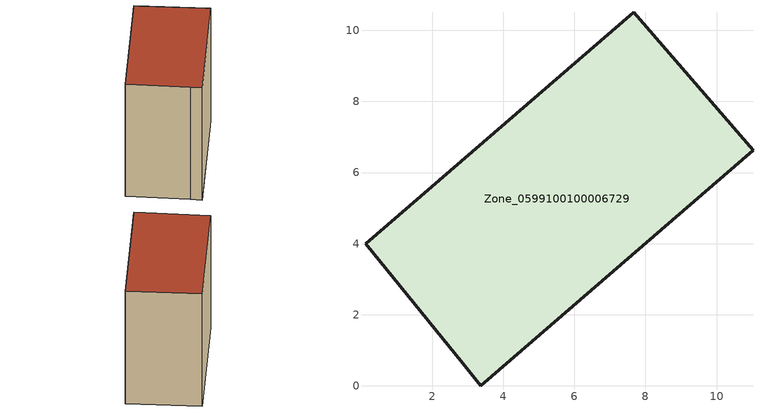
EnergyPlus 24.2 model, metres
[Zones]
Zone_0599100100006729
 floor ground (C_G): 2.86,0.63 0.13,4 7.66,10.51 11.02,6.62 3.36,0 z2.59
 wall outside (C_F): 3.36,0 11.02,6.62 7.66,10.51 0.13,4 2.86,0.63 3.36,0 z2.59:11.37
 roof outside (C_R): 0.13,4 2.86,0.63 3.36,0 11.02,6.62 7.66,10.51 z11.37
[BUILDING]
Pand.0599100100006729: North Axis=0; Terrain=City; Loads Convergence Tolerance Value=0.04; Temperature Convergence Tolerance Value=0.4; Solar Distribution=FullExterior; Maximum Number of Warmup Days=25; Minimum Number of Warmup Days=1
[Site:Location]
Rotterdam.The.Hague.AP_ZH_NLD Design_Conditions: Latitude=51.96; Longitude=4.45; Time Zone=1; Elevation=-4.5
[SITE:GROUNDTEMPERATURE:BUILDINGSURFACE]
18, 18, 18, 18, 18, 18, 18, 18, 18, 18, 18, 18
[MATERIAL] Thermal Absorptance=0.9; Solar Absorptance=0.7; Visible Absorptance=0.7
Name | Roughness | Thickness | Conductivity | Density | Specific Heat
G.TI.2006-2014 | MediumSmooth | 0.15 | 0.06 | 540 | 1210
F.TI.2006-2014 | Rough | 0.3 | 0.12 | 1920 | 840
R.TI.2006-2014 | MediumRough | 0.2 | 0.08 | 1500 | 1000
[CONSTRUCTION]
C_G: G.TI.2006-2014
C_F: F.TI.2006-2014
C_R: R.TI.2006-2014
[ZONE]
Zone_0599100100006729: Type=1; Multiplier=1; Ceiling Height=Autocalculate; Volume=Autocalculate; Floor Area=autocalculate; Part of Total Floor Area=Yes
[ZONEINFILTRATION:DESIGNFLOWRATE]
Infil_Zone_0599100100006729: Zone or ZoneList or Space or SpaceList=Zone_0599100100006729; Schedule=AlwaysOn; Design Flow Rate Calculation Method=Flow/Area; Flow Rate per Floor Area=0.0015; Constant Term Coefficient=1; Temperature Term Coefficient=0; Velocity Term Coefficient=0; Velocity Squared Term Coefficient=0
[HVACTEMPLATE:ZONE:IDEALLOADSAIRSYSTEM]
Zone_0599100100006729: Maximum Heating Supply Air Temperature=50; Minimum Cooling Supply Air Temperature=13; Maximum Heating Supply Air Humidity Ratio=0.0156; Minimum Cooling Supply Air Humidity Ratio=0.0077; Heating Limit=NoLimit; Cooling Limit=NoLimit; Dehumidification Control Type=ConstantSensibleHeatRatio; Cooling Sensible Heat Ratio=0.7; Dehumidification Setpoint=60; Humidification Control Type=None; Humidification Setpoint=30; Outdoor Air Method=None; Outdoor Air Flow Rate per Person=0.00944; Outdoor Air Flow Rate per Zone Floor Area=0; Outdoor Air Flow Rate per Zone=0; Demand Controlled Ventilation Type=None; Outdoor Air Economizer Type=NoEconomizer; Heat Recovery Type=None; Sensible Heat Recovery Effectiveness=0.7; Latent Heat Recovery Effectiveness=0.65
[ZONECONTROL:THERMOSTAT]
ThermostatControl_Zone_0599100100006729: Zone or ZoneList=Zone_0599100100006729; Control Type Schedule=DualSetpointControlType; Control 1=Thermostat_Zone_0599100100006729; Temperature Difference Between Cutout And Setpoint=0
[THERMOSTATSETPOINT:DUALSETPOINT]
Thermostat_Zone_0599100100006729: Heating Setpoint Temperature Schedule=HeatingSetpoint_Zone_0599100100006729; Cooling Setpoint Temperature Schedule=CoolingSetpoint_Zone_0599100100006729
[SCHEDULE:COMPACT]
HeatingSetpoint_Zone_0599100100006729: Through: 12/31, For: AllDays, Until: 24:00, 21
CoolingSetpoint_Zone_0599100100006729: Through: 12/31, For: AllDays, Until: 24:00, 24
DualSetpointControlType: Through: 12/31, For: AllDays, Until: 24:00, 4
AlwaysOn: Through: 12/31, For: AllDays, Until: 24:00, 1
